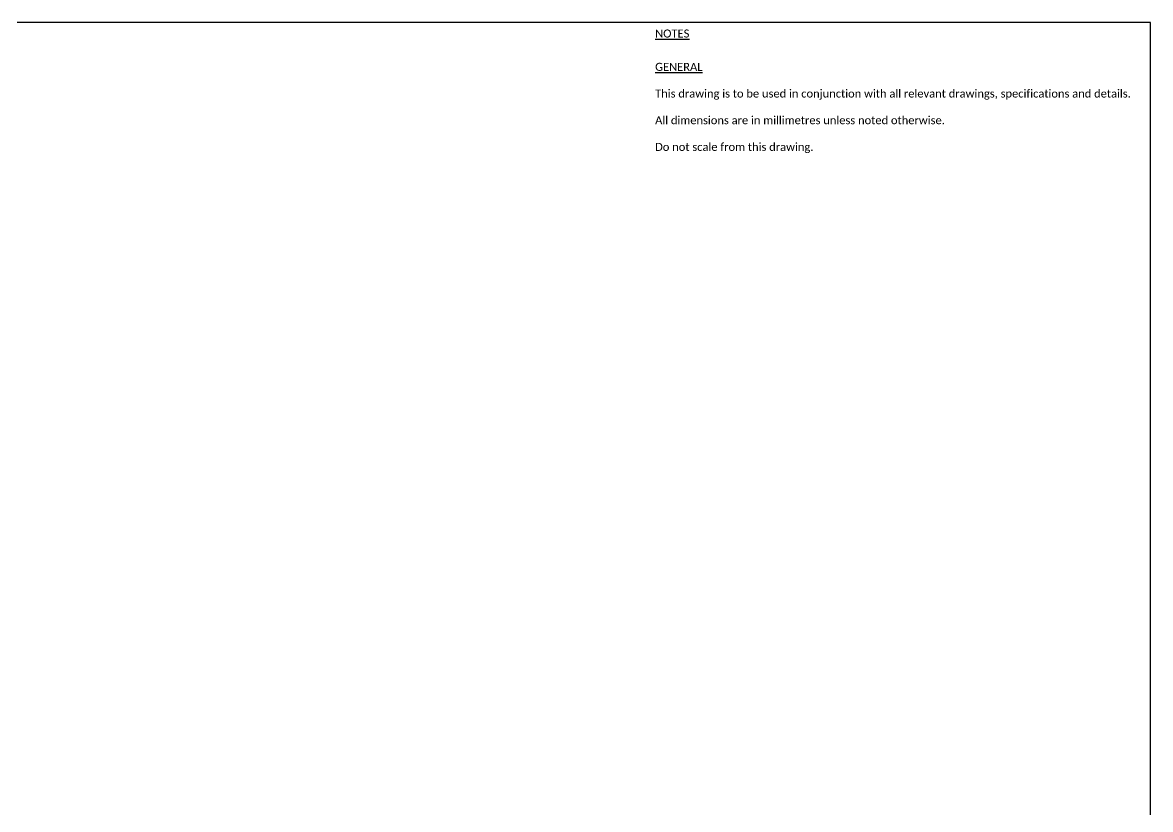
# Paper-space layout 'A2mask' of a CAD drawing. Extents: x 0 to 564, y 0 to 393.
# Drawn here: x 281.8 to 563.5, y 196.7 to 393.4 of the extents above; entities that cross this region are included whole.
import ezdxf
from ezdxf.enums import TextEntityAlignment as Align

# ---------------------------------------------------------------- set-up
doc = ezdxf.new("R2010")
doc.units = 0
doc.layers.get('0').update_dxf_attribs({"linetype": 'CONTINUOUS'})
doc.layers.get('Defpoints').update_dxf_attribs({"linetype": 'CONTINUOUS'})
doc.layers.add('JPP_Mask', color=7, linetype='CONTINUOUS')
doc.layers.add('JPP_Text', color=2, linetype='CONTINUOUS')
doc.styles.add('JPP', font='arial.ttf')
doc.styles.get("Standard").update_dxf_attribs({"font": 'calibri.ttf', "height": 2})

# ---------------------------------------------------------------- blocks, each defined once
blk = doc.blocks.new('A2mask')
at = {"layer": 'Defpoints'}
blk.add_lwpolyline([(0, 0), (563.5, 0), (563.5, 393.36), (0, 393.36)], close=True, dxfattribs=at)
at = {"color": 7, "style": 'JPP'}
for tag, p in [('Client', (516.6, 80.5)), ('Project1', (516.6, 63)), ('Project2', (516.6, 57.75)), ('Project3', (516.6, 52.5)), ('Title1', (516.6, 40.25)), ('Title2', (516.6, 35)), ('Title3', (516.6, 29.75)), ('Status', (441, 5.25))]:
    blk.add_attdef(tag, text='', height=2.5, dxfattribs=at).set_placement(p, align=Align.MIDDLE_LEFT)
at = {"color": 2, "style": 'JPP'}
for tag, p in [('Scale', (460.25, 17.5)), ('Drawn', (491.75, 17.5)), ('Checked', (523.25, 17.5)), ('Date', (554.75, 17.5))]:
    blk.add_attdef(tag, text='', height=1.4, dxfattribs=at).set_placement(p, align=Align.MIDDLE_CENTER)
at = {"color": 6, "style": 'JPP'}
for tag, p in [('Ref', (504, 5.25)), ('DrgNo.', (533.4, 5.25))]:
    blk.add_attdef(tag, text='', height=2.8, dxfattribs=at).set_placement(p, align=Align.MIDDLE_LEFT)
blk.add_attdef('Rev', text='', height=2.8, dxfattribs=at).set_placement((557.39, 5.25), align=Align.MIDDLE_CENTER)

psp = doc.layouts.new('A2mask')

# ---------------------------------------------------------------- block references
at = {"layer": 'JPP_Mask'}
psp.add_blockref('A2mask', (0, 0), dxfattribs=at)

# ---------------------------------------------------------------- texts
at = {"layer": 'JPP_Text', "ltscale": 250, "insert": (439.77, 391.62), "char_height": 2, "width": 120.3043, "attachment_point": 1}
psp.add_mtext('\\pt2,4,8,80,114;{\\LNOTES\\P\\H1.5x;\\P\\H0.6667x;GENERAL\\P\\P}This drawing is to be used in conjunction with all relevant drawings, specifications and details.\\P\\PAll dimensions are in millimetres unless noted otherwise.\\P\\PDo not scale from this drawing.', dxfattribs=at)

doc.saveas('drawing.dxf')
